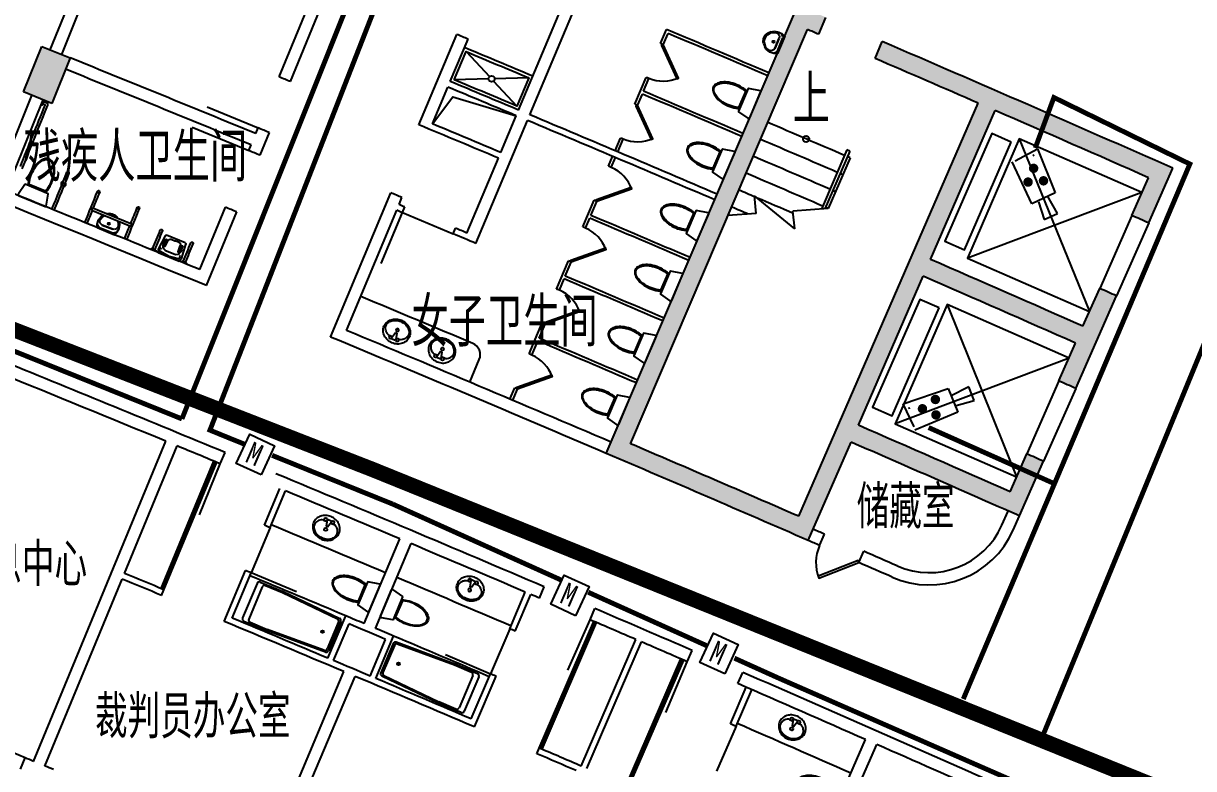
# Model space of a CAD drawing. Extents: x 23317406 to 24383751, y 42324270 to 43451021.
# Drawn here: x 24053771 to 24072866, y 43350191 to 43362349 of the extents above; entities that cross this region are included whole.
import ezdxf

# ---------------------------------------------------------------- set-up
doc = ezdxf.new("R2010")
doc.units = 0
doc.header["$MEASUREMENT"] = 0
doc.linetypes.add('CENTER2', pattern=[1.125, 0.75, -0.125, 0.125, -0.125])
doc.layers.get('0').update_dxf_attribs({"linetype": 'CONTINUOUS'})
doc.layers.get('DEFPOINTS').update_dxf_attribs({"linetype": 'CONTINUOUS'})
for name, color, linetype in [('墙', 7, 'CONTINUOUS'), ('散水', 9, 'CONTINUOUS'), ('柱填充', 8, 'CONTINUOUS'), ('柱形', 7, 'CONTINUOUS'), ('标注', 7, 'CONTINUOUS'), ('栏杆', 146, 'CONTINUOUS'), ('楼梯', 5, 'CONTINUOUS'), ('汉字', 7, 'CONTINUOUS'), ('监控管线', 11, 'CONTINUOUS'), ('监控设备', 1, 'CONTINUOUS'), ('紧急按钮管线', 4, 'CONTINUOUS'), ('轴线', 1, 'CENTER2'), ('辅助件', 9, 'CONTINUOUS'), ('门禁管线', 6, 'CONTINUOUS'), ('门禁设备', 6, 'CONTINUOUS'), ('门窗', 7, 'CONTINUOUS')]:
    doc.layers.add(name, color=color, linetype=linetype)
doc.layers.get('轴线').off()
doc.styles.add('ATT', font='txt')
doc.styles.add('KSHZ', font='ROMANS.shx', dxfattribs={"height": 800, "bigfont": 'dfhz.shx'})
doc.styles.add('Q1', font='SimSun.ttf', dxfattribs={"width": 0.8, "height": 450})
doc.styles.add('Q200', font='SimSun.ttf', dxfattribs={"width": 0.8, "height": 450})
doc.dimstyles.new('Q2', dxfattribs={"dimscale": 150, "dimtxt": 2.5, "dimasz": 2.5, "dimexe": 0, "dimexo": 0, "dimgap": 0.5, "dimtad": 1, "dimdec": 4, "dimdsep": 46, "dimtxsty": 'Q200', "dimblk1": 'DOTSMALL', "dimblk2": 'DOTSMALL', "dimsah": 1, "dimcen": 2.5, "dimadec": 0, "dimazin": 0, "dimtfac": 1, "dimtdec": 3, "dimtmove": 2, "dimatfit": 3, "dimldrblk": 'DOTSMALL', "dimfxl": 1, "dimtolj": 1, "dimtzin": 10, "dimarcsym": 0})

# ---------------------------------------------------------------- blocks, each defined once
blk = doc.blocks.new('_DOTSMALL')
at = {"color": 0, "linetype": 'ByBlock', "const_width": 0.5}
blk.add_lwpolyline([(-0.0625, 0, 1), (0.0625, 0, 1)], format="xyb", close=True, dxfattribs=at)
blk = doc.blocks.new('*D57')
at = {"color": 0, "linetype": 'ByBlock'}
for p, q in [((24067622, 43415786), (24068480, 43416273)), ((24093003, 43322213), (24094989, 43322279))]:
    blk.add_line(p, q, dxfattribs=at)
blk.add_arc((23891114, 43315516), 203987, 1.9, 29.6, dxfattribs=at)
at = {"layer": 'DEFPOINTS', "color": 0, "linetype": 'ByBlock'}
for p in [(24067622, 43415786), (24065013, 43414304), (24091262, 43354904), (24091005, 43322147), (24093003, 43322213)]:
    blk.add_point(p, dxfattribs=at)
at = {"color": 0, "linetype": 'ByBlock', "xscale": 375, "yscale": 375, "zscale": 375}
for p, rotation in [((24068480, 43416273), 119.5999999999897), ((24094989, 43322279), 271.8999999989299)]:
    blk.add_blockref('_DOTSMALL', p, dxfattribs=dict(at, rotation=rotation))
at = {"color": 0, "linetype": 'ByBlock', "insert": (24087731, 43370967), "char_height": 450, "attachment_point": 5, "rotation": 285.75, "style": 'Q200'}
blk.add_mtext('\\A1;27.7°', dxfattribs=at)
blk = doc.blocks.new('M100')
at = {"layer": '门窗'}
blk.add_line((0, 1000), (0, 0), dxfattribs=at)
blk = doc.blocks.new('A$C3B131FE0')
at = {"layer": '门窗', "xscale": 0.8999999999999999, "yscale": 0.8999999999999999, "zscale": 0.8999999999999999, "rotation": 154.1173299468511}
blk.add_blockref('M100', (898, 810), dxfattribs=at)
blk = doc.blocks.new('WC-3')
for points in [[(382, 218, 0.033558), (397, 269, 0.056391), (412, 405, 0.056391), (397, 541, 0.070142), (358, 644, 0.106098), (290, 721, 0.162033), (225, 743, 0.162033), (161, 721, 0.106098), (93, 644, 0.070142), (54, 541, 0.056391), (38, 405, 0.056391), (54, 269, 0.033558), (69, 218)], [(55, 405, -0.056391), (70, 537, -0.070142), (108, 636, -0.106098), (170, 708, -0.162033), (225, 726, -0.162033), (280, 708, -0.106098), (343, 636, -0.070142), (381, 537, -0.056391), (396, 405, -0.056391), (381, 273, -0.027675), (369, 232), (81, 232, -0.027675), (70, 273, -0.056391)], [(-20, 24, 0.477064), (0, 0), (463, 0, 0.477064), (473, 12), (431, 207, 0.354037), (426, 211), (24, 211, 0.354037), (19, 207)]]:
    blk.add_lwpolyline(points, format="xyb", close=True)
blk = doc.blocks.new('15PLAV04')
at = {"color": 0, "linetype": 'ByBlock'}
for p, q in [((2.5, -1.5), (2.5, 1.5)), ((7, 0.5), (3, 1.5)), ((4, 1.25), (4, 3.635323)), ((7, -0.5), (7, 0.5)), ((3, -1.5), (7, -0.5)), ((4, -3.628449), (4, -1.25))]:
    blk.add_line(p, q, dxfattribs=at)
blk.add_lwpolyline([(8, 9, 0.109452), (4.986152, 8.332258, 0.102376), (2.343146, 6.363961, 0.093737), (0.622313, 3.491319, 0.088426), (0, 0, 0.088426), (0.622313, -3.491319, 0.093737), (2.343146, -6.363961, 0.102376), (4.986152, -8.332258, 0.109452), (8, -9, 0.109452), (11.013848, -8.332258, 0.102376), (13.656854, -6.363961, 0.093737), (15.377687, -3.491319, 0.088426), (16, 0, 0.088426), (15.377687, 3.491319, 0.093737), (13.656854, 6.363961, 0.102376), (11.013848, 8.332258, 0.109452)], format="xyb", close=True, dxfattribs=at)
for centre in [(3, 2.5), (9, 0), (3, -2.5)]:
    blk.add_circle(centre, 1, dxfattribs=at)
for centre, radius, start, end in [((9, 3.446272), 4.553728, 90, 118.911201), ((9, 3.446272), 4.553728, 61.088799, 90), ((7, 3.635323), 3, 146.09549, 180), ((11.358035, 0.706347), 8.250845, 143.130102, 146.09549), ((9.915843, 1.787992), 6.448105, 118.911201, 143.130102), ((8.084157, 1.787992), 6.448105, 36.869898, 61.088799), ((6.641965, 0.706347), 8.250845, 17.257939, 36.869898), ((4.368267, 0), 10.631733, 0, 17.257939), ((4.368267, 0), 10.631733, 342.742061, 0), ((7, -3.628449), 3, 180, 212.259808), ((9.915843, -1.787992), 6.448105, 212.259808, 241.088799), ((9, -3.446272), 4.553728, 241.088799, 270), ((9, -3.446272), 4.553728, 270, 298.911201), ((8.084157, -1.787992), 6.448105, 298.911201, 323.130102), ((6.641965, -0.706347), 8.250845, 323.130102, 342.742061)]:
    blk.add_arc(centre, radius, start, end, dxfattribs=at)
at = {"color": 0, "linetype": 'ByBlock', "style": 'ATT'}
for tag, p, flags in [('ITEM', (0, -17.5), 3), ('ROOM_NUMBER', (0, -26.5), 1)]:
    blk.add_attdef(tag, p, '', height=6, dxfattribs=dict(at, flags=flags))
blk = doc.blocks.new('A$C7FE16A13')
at = {"layer": '门窗'}
blk.add_lwpolyline([(517, 587), (532, 561), (15, 257), (0, 283)], close=True, dxfattribs=at)
blk.add_arc((517, 587), 600, 210.4472, 257.9761, dxfattribs=at)
blk = doc.blocks.new('A$C796C74AC')
at = {"layer": '辅助件'}
for p, q in [((92, 255), (219, 560)), ((159, 333), (184, 394)), ((186, 400), (184, 394)), ((212, 461), (186, 400)), ((241, 568), (476, 495)), ((364, 448), (270, 480)), ((276, 494), (367, 463)), ((334, 505), (287, 520)), ((516, 461), (373, 115)), ((439, 497), (431, 478)), ((484, 486), (431, 292)), ((431, 478), (457, 467)), ((457, 467), (465, 486)), ((476, 495), (516, 461)), ((518, 517), (541, 573)), ((320, 119), (103, 233)), ((214, 216), (170, 238)), ((181, 264), (267, 222)), ((276, 234), (186, 279)), ((431, 292), (331, 117)), ((298, 157), (306, 176)), ((324, 146), (298, 157)), ((312, 18), (334, 74)), ((373, 115), (320, 119)), ((332, 165), (324, 146))]:
    blk.add_line(p, q, dxfattribs=at)
for points in [[(270, 480), (253, 483), (236, 481), (223, 475), (213, 464), (212, 461)], [(241, 568), (234, 569), (228, 568), (222, 565), (219, 561), (219, 560)], [(287, 520), (281, 522), (275, 521), (270, 519), (267, 516), (265, 511), (265, 506), (268, 501), (272, 497), (276, 494)], [(410, 405), (408, 434), (394, 462), (371, 486), (340, 503), (334, 505)], [(344, 230), (405, 376), (410, 405)], [(364, 448), (368, 448), (371, 449), (373, 451), (374, 453), (374, 456), (373, 459), (371, 461), (368, 463), (367, 463)], [(92, 255), (91, 249), (93, 244), (96, 238), (102, 234), (103, 233)], [(159, 333), (157, 319), (160, 305), (169, 292), (182, 281), (186, 279)], [(181, 264), (175, 266), (169, 265), (164, 263), (161, 260), (159, 255), (159, 250), (162, 245), (166, 241), (170, 238)], [(214, 216), (248, 204), (282, 203), (312, 211), (344, 230), (344, 230)], [(267, 222), (270, 221), (273, 221), (276, 222), (278, 223), (280, 225), (280, 228), (279, 231), (277, 233), (276, 234)]]:
    blk.add_lwpolyline(points, dxfattribs=at)
for centre, radius, start, end in [((225, 671), 20, 67.5537, 247.5537), ((-206889, -500675), 542423, 67.51887, 67.55372), ((-206889, -500675), 542463, 67.51887, 67.55372), ((550, 569), 10, 67.5178, 157.5062), ((-206889, -500675), 542483, 67.51677, 67.51781), ((527, 513), 10, 157.5062, 247.5178), ((-206889, -500675), 542403, 67.51677, 67.51781), ((18, 172), 20, 67.5537, 247.5537), ((-206889, -500675), 541883, 67.51888, 67.55377), ((-206889, -500675), 541923, 67.51888, 67.55377), ((321, 14), 10, 157.5062, 247.5178), ((-206889, -500675), 541863, 67.51677, 67.51782), ((344, 70), 10, 67.5178, 157.5062), ((-206889, -500675), 541943, 67.51677, 67.51782)]:
    blk.add_arc(centre, radius, start, end, dxfattribs=at)
blk = doc.blocks.new('A$C43A36D09')
at = {"layer": '辅助件'}
for p, q in [((2, 174), (25, 242)), ((25, 242), (69, 298)), ((47, 211), (48, 235)), ((54, 189), (47, 211)), ((48, 235), (57, 256)), ((57, 257), (95, 299)), ((57, 256), (57, 257)), ((69, 298), (107, 323)), ((95, 299), (126, 315)), ((161, 344), (107, 323)), ((191, 332), (126, 315)), ((161, 344), (191, 352)), ((191, 352), (247, 344)), ((191, 332), (199, 333)), ((199, 333), (253, 321)), ((247, 344), (297, 318)), ((253, 321), (299, 291)), ((297, 318), (319, 297)), ((299, 291), (302, 287)), ((337, 230), (302, 287)), ((319, 297), (331, 275)), ((356, 222), (331, 275)), ((337, 230), (347, 193)), ((347, 193), (345, 140)), ((356, 222), (366, 166)), ((0, 117), (2, 174)), ((2, 117), (288, 1)), ((288, 1), (2, 117)), ((26, 134), (4, 182)), ((26, 132), (26, 134)), ((33, 123), (26, 132)), ((43, 117), (33, 123)), ((43, 117), (259, 29)), ((67, 171), (54, 189)), ((86, 159), (67, 171)), ((86, 159), (256, 90)), ((256, 90), (86, 159)), ((278, 86), (256, 90)), ((256, 90), (256, 90)), ((262, 28), (259, 29)), ((273, 27), (262, 28)), ((284, 30), (273, 27)), ((301, 89), (278, 86)), ((284, 30), (333, 52)), ((288, 0), (326, 42)), ((321, 101), (301, 89)), ((336, 118), (321, 101)), ((354, 96), (326, 42)), ((345, 140), (336, 118)), ((366, 166), (354, 96))]:
    blk.add_line(p, q, dxfattribs=at)
blk.add_circle((195, 181), 16.2, dxfattribs=at)
blk.add_point((195, 181), dxfattribs=at)
blk = doc.blocks.new('A$C598A25E8')
at = {"layer": '监控设备', "color": 6}
blk.add_lwpolyline([(525, 73), (86, 0), (0, 518), (439, 591)], close=True, dxfattribs=at)
at = {"layer": '门禁设备', "style": 'Q1', "width": 0.9}
blk.add_text('M', height=360, rotation=10.6583, dxfattribs=at).set_placement((170, 101, -121))
blk = doc.blocks.new('A$C6DF116C8')
at = {"layer": '监控设备', "color": 1}
for p, q in [((46, 352), (0, 12)), ((673, 348), (42, 398)), ((681, 255), (933, 267)), ((0, 12), (647, 0)), ((921, 70), (646, 112))]:
    blk.add_line(p, q, dxfattribs=at)
at = {"layer": '监控设备'}
for p, q in [((647, 0), (673, 348)), ((933, 267), (921, 70)), ((62, 104), (62, 83))]:
    blk.add_line(p, q, dxfattribs=at)
at = {"layer": '监控设备', "color": 2, "const_width": 63.8}
for points in [[(350, 308, -1), (406, 276, -1)], [(202, 171, -1), (257, 139, -1)], [(408, 106, -1), (464, 74, -1)]]:
    blk.add_lwpolyline(points, format="xyb", close=True, dxfattribs=at)
blk = doc.blocks.new('A$C4EA05F43')
at = {"layer": '监控设备', "xscale": -1}
blk.add_blockref('A$C6DF116C8', (933, 0), dxfattribs=at)

msp = doc.modelspace()

# ---------------------------------------------------------------- hatches: boundary and pattern name
at = {"layer": '柱填充'}
for points in [[(24069628.9556, 43360928.16437, -0.0012438156), (24072131.20568, 43359832.10494), (24071858.67225, 43359214.56907, -0.0001367621), (24072133.13263, 43359093.4431), (24072526.79204, 43359985.43937, 0.0023533792), (24067786.34127, 43362052.45184), (24067667.72902, 43361776.89579, -0.0008361643), (24069353.33672, 43361047.98757), (24066422.93108, 43354307.4218, 0.0013802046), (24063676.55681, 43355491.4804), (24066565.33867, 43362249.9896, -0.0000910129), (24066749.10027, 43362171.32583), (24066867.2106, 43362447.09739, 0.000227582), (24066407.40136, 43362643.78168), (24063282.80073, 43355333.55781, -0.0016570871), (24066578.29589, 43353912.75438), (24067276.15922, 43355517.58673, -0.001380657), (24070023.52194, 43354313.25797), (24070417.18135, 43355205.25424, 0.0001378302), (24070142.72097, 43355326.38021), (24069870.18753, 43354708.84433, 0.0012426427), (24067395.79294, 43355792.70084), (24068452.55741, 43358222.87555, -0.0012432007), (24070940.13362, 43357133.24444), (24070667.60019, 43356515.70857, -0.0001375017), (24070942.06057, 43356394.5826), (24071608.25341, 43357904.11474, 0.000137087), (24071333.79303, 43358025.24071), (24071061.2596, 43357407.70483, 0.0012432635), (24068572.19112, 43358497.98966)], [(24054070.85066, 43361973.66167), (24054534.57076, 43361786.41179), (24054235.0302, 43361044.60625), (24053771.40174, 43361231.8191)]]:
    msp.add_hatch(color=256, dxfattribs=at).paths.add_polyline_path(points)

# ---------------------------------------------------------------- linework, layer by layer
at = {"layer": '墙'}
for p, q in [((24054210.07741, 43361917.44199), (24056569.28401, 43367759.02567)), ((24054395.52879, 43361842.55684), (24056754.73122, 43367684.13018)), ((24057943.2728, 43361475.91095), (24059580.02276, 43365452.22208)), ((24058128.21751, 43361399.78305), (24059764.96746, 43365376.09418)), ((24061851.1307, 43360935.05185), (24062654.36086, 43362848.28117)), ((24062035.53835, 43360857.63207), (24062877.47839, 43362863.06522)), ((24060225.81019, 43360693.29556), (24060841.36427, 43362170.14805)), ((24060737.42985, 43361400.92919), (24061025.97083, 43362093.20379)), ((24060448.88888, 43360708.65458), (24060698.95772, 43361308.62591)), ((24053311.33017, 43359692.07214), (24053910.49545, 43361175.65316)), ((24053496.77737, 43359617.17665), (24054095.94683, 43361100.76802)), ((24061560.80655, 43360243.52318), (24061812.42082, 43360842.84802)), ((24057562.63328, 43360551.18743), (24057600.69723, 43360643.65978)), ((24061154.88841, 43358759.9951), (24061996.82846, 43360765.42825)), ((24057633.38612, 43360197.64247), (24057785.64193, 43360567.53188)), ((24057448.44142, 43360273.77038), (24057486.50538, 43360366.24273)), ((24061009.19066, 43358929.6187), (24061522.09666, 43360151.31935)), ((24058783.10532, 43357231.92255), (24059764.14463, 43359585.6562)), ((24059900.66102, 43359393.33284), (24059948.75119, 43359508.71194)), ((24056649.09842, 43358331.85099), (24057067.8019, 43359349.04686)), ((24059044.65613, 43357339.58485), (24059862.18889, 43359301.02956)), ((24059954.48156, 43359262.53197), (24059992.95369, 43359354.83525)), ((24056757.91522, 43358070.77838), (24057252.7466, 43359272.91895)), ((24060784.70329, 43358915.32909), (24060823.36205, 43359007.55436)), ((24053937.90334, 43350309.78857), (24056093.86991, 43355532.26971)), ((24055420.16574, 43353376.20319), (24056278.73649, 43355455.95231)), ((24056984.17384, 43355163.99225), (24057060.78739, 43355348.7363)), ((24057703.28054, 43354160.99605), (24057953.49958, 43354760.90473)), ((24057795.57418, 43354122.50081), (24058045.79322, 43354722.4095)), ((24066761.67583, 43353832.93082), (24066841.53325, 43354016.29601)), ((24067403.27317, 43353553.01503), (24067483.36759, 43353736.27682)), ((24057048.8615, 43352592.00409), (24057395.31864, 43353422.64689)), ((24057179.65038, 43352645.8025), (24057487.61228, 43353384.15165)), ((24054122.76993, 43350233.47117), (24055382.00704, 43353283.76989)), ((24056025.66616, 43353017.42208), (24056063.95346, 43353109.80218)), ((24061705.83296, 43352472.99268), (24061960.88606, 43353070.86217)), ((24061797.81288, 43352433.75374), (24062052.86598, 43353031.62323)), ((24062190.78807, 43352972.74739), (24062269.33421, 43353156.67809)), ((24063018.02758, 43352618.66435), (24063096.88077, 43352802.46363)), ((24058740.30832, 43351991.7977), (24059031.33294, 43352683.03187)), ((24058832.47287, 43351952.99441), (24059084.69421, 43352552.06403)), ((24059428.35354, 43351701.62742), (24059681.40833, 43352300.34545)), ((24059520.464, 43351662.69591), (24059812.4503, 43352353.5244)), ((24062874.948, 43350231.05999), (24063765.35888, 43352297.37761)), ((24062966.78434, 43350191.48617), (24063857.19522, 43352257.80379)), ((24064603.98076, 43351935.25056), (24064683.42263, 43352118.79616)), ((24057716.81816, 43348733.58335), (24058999.44252, 43351774.12198)), ((24057901.09322, 43348655.84855), (24059183.71758, 43351696.38717)), ((24061078.00995, 43351001.31395), (24061391.92145, 43351737.15332)), ((24061130.75093, 43350870.09509), (24061483.90137, 43351697.91438)), ((24065429.48428, 43351577.13894), (24065509.23256, 43351760.55162)), ((24065307.59834, 43350921.32839), (24065567.00144, 43351517.32339)), ((24065399.28987, 43350881.42022), (24065658.69298, 43351477.41522)), ((24062149.49997, 43350434.13689), (24062188.94594, 43350526.02821)), ((24053722.91721, 43350182.1145), (24053799.23461, 43350366.98111))]:
    msp.add_line(p, q, dxfattribs=at)
at = {"layer": '墙', "ltscale": 300}
for p, q in [((24059329.81546, 43352557.29102), (24059912.82653, 43353939.35403)), ((24059514.09052, 43352479.55621), (24060097.1016, 43353861.61922)), ((24066909.31124, 43349292.83172), (24067513.47968, 43350665.77766)), ((24067092.3707, 43349212.27592), (24067696.53914, 43350585.22187))]:
    msp.add_line(p, q, dxfattribs=at)
at = {"layer": '墙', "ltscale": 5000}
for start, end in [(67.1172342395, 67.1172342395), (66.2587266313, 66.2587266313), (64.4772342395, 64.4772342395), (64.9387266313, 64.9387266313), (67.5787266313, 67.594845926), (67.5411149448, 67.5572342395)]:
    msp.add_arc((23850578.58196, 42857442.58139), 533172.67138, start, end, dxfattribs=at)
at = {"layer": '墙'}
for centre, radius, start, end in [((23850634.74669, 42857737.27781), 530172.67138, 79.4743453394, 79.4743453394), ((23850639.30178, 42857736.37231), 530172.67138, 78.1227654233, 78.1227654233), ((23850644.55659, 42857735.23786), 530172.67138, 77.5606287088, 77.5606287088), ((23850649.0789, 42857734.18074), 530172.67138, 76.2090487927, 76.2090487927), ((23850578.58196, 42857442.58139), 541422.67138, 67.616116082, 69.5496072581), ((23850578.58196, 42857442.58139), 546772.67138, 67.3630822132, 67.3840400199), ((23850578.58196, 42857442.58139), 544022.67138, 67.6372304048, 67.9816560402), ((23850578.58196, 42857442.58139), 543822.67138, 67.6372304048, 67.981645183), ((23850578.58196, 42857442.58139), 545022.67138, 67.6161685933, 67.6372284693), ((23850578.58196, 42857442.58139), 546022.67138, 67.2363910007, 67.3630678197), ((23850578.58196, 42857442.58139), 545922.67138, 67.2363929228, 67.3630658975), ((23850578.58196, 42857442.58139), 546022.67138, 66.8672319325, 67.215404407), ((23850578.58196, 42857442.58139), 544122.67138, 67.6161685933, 67.6372284693), ((23850578.58196, 42857442.58139), 545172.67138, 67.2364073612, 67.3840707739), ((23850578.58196, 42857442.58139), 545272.67138, 67.2364054338, 67.3630533866), ((23850578.58196, 42857442.58139), 545922.67138, 66.8672338547, 67.2154024848), ((23850578.58196, 42857442.58139), 543722.67138, 67.6161608468, 67.6372362158), ((23850578.58196, 42857442.58139), 541622.67138, 67.6372770729, 67.9974018938), ((23850578.58196, 42857442.58139), 543972.67138, 67.3630282749, 67.3840939581), ((23850578.58196, 42857442.58139), 542722.67138, 67.6161608468, 67.6372362158), ((23850578.58196, 42857442.58139), 543747.67138, 67.3524867161, 67.3630239165), ((23850578.58196, 42857442.58139), 543847.67138, 67.3524905911, 67.363025854), ((23850578.58196, 42857442.58139), 543747.67138, 67.2153605038, 67.2576625628), ((23850578.58196, 42857442.58139), 543847.67138, 67.2364329663, 67.2576625628), ((23850578.58196, 42857442.58139), 541422.67138, 66.867321085, 67.3841435659), ((23850578.58196, 42857442.58139), 541622.67138, 66.8673171773, 67.3629825749), ((23850578.58196, 42857442.58139), 539022.67138, 67.4761635056, 67.8910334839), ((23850578.58196, 42857442.58139), 538822.67138, 67.5786139486, 67.8910334839), ((23850578.58196, 42857442.58139), 538822.67138, 67.4761635056, 67.5573469222), ((23850578.58196, 42857442.58139), 539022.67138, 66.8754812699, 67.3804796009), ((23850578.58196, 42857442.58139), 538822.67138, 67.1386139486, 67.3538997642), ((23850578.58196, 42857442.58139), 538172.67138, 67.3538933426, 67.3645396988), ((24068549.61243, 43354688.65425), 1300, 246.329447092, 336.186978586), ((23850578.58196, 42857442.58139), 541622.67138, 66.4663801406, 66.4875508997), ((24068549.61243, 43354688.65425), 1500, 246.329447092, 336.186978586), ((23850578.58196, 42857442.58139), 538822.67138, 66.9020611067, 67.1173469222), ((23850578.58196, 42857442.58139), 541422.67138, 66.4663801406, 66.4875450392), ((23850578.58196, 42857442.58139), 541622.67138, 66.3294470924, 66.3923029906), ((23850578.58196, 42857442.58139), 536572.67138, 67.4829048276, 67.5573023329), ((23850578.58196, 42857442.58139), 537372.67138, 67.3538933426, 67.3645396988), ((23850578.58196, 42857442.58139), 541422.67138, 66.3294470924, 66.3923029906), ((23850578.58196, 42857442.58139), 536472.67138, 67.4829038324, 67.5573003425), ((23850578.58196, 42857442.58139), 538822.67138, 66.8754812699, 66.8914275935), ((23850578.58196, 42857442.58139), 539022.67138, 66.5961635056, 66.7797973652), ((23850578.58196, 42857442.58139), 536572.67138, 67.1731877625, 67.3538774695), ((23850578.58196, 42857442.58139), 537322.67138, 67.1386436333, 67.1731803102), ((23850578.58196, 42857442.58139), 538822.67138, 66.693297192, 66.7797973652), ((23850578.58196, 42857442.58139), 536472.67138, 67.1386605283, 67.3645565672), ((23850578.58196, 42857442.58139), 537222.67138, 67.0934447509, 67.16251612), ((23850578.58196, 42857442.58139), 537322.67138, 67.0827805606, 67.1173172375), ((23850578.58196, 42857442.58139), 538172.67138, 66.891421172, 66.9020675282), ((23850578.58196, 42857442.58139), 538822.67138, 66.5961635056, 66.6826636788), ((23850578.58196, 42857442.58139), 536572.67138, 67.0934512107, 67.1625096601), ((23850578.58196, 42857442.58139), 536472.67138, 66.8914043037, 67.1173003425), ((23850578.58196, 42857442.58139), 536572.67138, 66.9020834013, 67.0827731083), ((23850578.58196, 42857442.58139), 537372.67138, 66.891421172, 66.9020675282), ((23850578.58196, 42857442.58139), 539022.67138, 65.9954812699, 66.5004796009), ((23850578.58196, 42857442.58139), 538822.67138, 66.2586139486, 66.5004796009), ((23850578.58196, 42857442.58139), 538172.67138, 66.4738933427, 66.4845396989), ((23850578.58196, 42857442.58139), 536572.67138, 66.6933194866, 66.7730560433), ((23850578.58196, 42857442.58139), 538822.67138, 66.0220611067, 66.2373469222), ((23850578.58196, 42857442.58139), 536472.67138, 66.6986605283, 66.7730570385)]:
    msp.add_arc(centre, radius, start, end, dxfattribs=at)
at = {"layer": '散水', "ltscale": 5000}
msp.add_arc((23850578.58196, 42857442.58139), 532172.67138, 63.2160337812, 67.911082889, dxfattribs=at)
at = {"layer": '柱形'}
for p, q in [((24063282.80073, 43355333.55781), (24066407.40136, 43362643.78168)), ((24066749.10027, 43362171.32583), (24066867.2106, 43362447.09739)), ((24063676.55681, 43355491.4804), (24066565.33867, 43362249.9896)), ((24053771.40174, 43361231.8191), (24054070.85066, 43361973.66167)), ((24054070.85066, 43361973.66167), (24054534.57076, 43361786.41179)), ((24067667.72902, 43361776.89579), (24067786.34127, 43362052.45184)), ((24054534.57076, 43361786.41179), (24054235.0302, 43361044.60625)), ((24054235.0302, 43361044.60625), (24053771.40174, 43361231.8191)), ((24066422.93108, 43354307.4218), (24069353.33672, 43361047.98757)), ((24068572.19112, 43358497.98966), (24069628.9556, 43360928.16437)), ((24072133.13263, 43359093.4431), (24072526.79204, 43359985.43937)), ((24071858.67225, 43359214.56907), (24072131.20568, 43359832.10494)), ((24067395.79294, 43355792.70084), (24068452.55741, 43358222.87555)), ((24071061.2596, 43357407.70483), (24071333.79303, 43358025.24071)), ((24070942.06057, 43356394.5826), (24071608.25341, 43357904.11474)), ((24070667.60019, 43356515.70857), (24070940.13362, 43357133.24444)), ((24066578.29589, 43353912.75438), (24067276.15922, 43355517.58673)), ((24069870.18753, 43354708.84433), (24070142.72097, 43355326.38021)), ((24070023.52194, 43354313.25797), (24070417.18135, 43355205.25424)), ((24069738.94074, 43354163.77505), (24069840.54836, 43354394.00862)), ((24069921.91433, 43354083.02441), (24070023.52194, 43354313.25797))]:
    msp.add_line(p, q, dxfattribs=at)
for radius, start, end in [(549072.67138, 66.8150100008, 66.8358686184), (549372.67138, 66.1713346207, 66.7106884016), (549072.67138, 66.5190536934, 66.7106884016), (549072.67138, 66.2026310989, 66.4876924801), (548397.67138, 66.1713068072, 66.2026503649), (546422.67138, 66.2027070093, 66.4876418732), (546122.67138, 66.2027156493, 66.4876361131), (547097.67138, 66.1712695683, 66.2026876038), (545447.67138, 66.1712220479, 66.2027351242), (543472.67138, 66.202792384, 66.4875849567), (541722.67138, 66.519266064, 66.8355854575), (543172.67138, 66.1711560539, 66.4875791339), (541422.67138, 66.4875450392, 66.867321085), (544147.67138, 66.1711844047, 66.2027727675)]:
    msp.add_arc((23850578.58196, 42857442.58139), radius, start, end, dxfattribs=at)
at = {"layer": '栏杆'}
for p, q in [((24067208.88698, 43360286.87844), (24066792.51434, 43359321.11775)), ((24067254.80604, 43360267.09358), (24066848.66545, 43359325.06578))]:
    msp.add_line(p, q, dxfattribs=at)
at = {"layer": '栏杆', "ltscale": 10}
msp.add_arc((23850578.73447, 42857442.51614), 547522.67138, 66.6879287585, 66.6931610332, dxfattribs=at)
at = {"layer": '楼梯'}
msp.add_line((24067261.13262, 43360155.47546), (24066904.81657, 43359329.0138), dxfattribs=at)
for radius, start, end in [(547422.67138, 66.6931639006, 66.8358057135), (547122.67138, 66.6931725091, 66.8357883511), (546822.67138, 66.6931811271, 66.8357883511), (546522.67138, 66.6931897545, 66.8357883511), (547122.67138, 66.6827003091, 66.6879364091), (546222.67138, 66.8062928051, 66.8357883511), (546222.67138, 66.7344928479, 66.8014001203), (546822.67138, 66.6827031818, 66.6879421544), (545922.67138, 66.8047578472, 66.8357883511), (546522.67138, 66.6827060576, 66.687947906)]:
    msp.add_arc((23850578.73447, 42857442.51614), radius, start, end, dxfattribs=at)
at = {"layer": '楼梯', "ltscale": 10}
msp.add_arc((23850578.73447, 42857442.51614), 547422.67138, 66.6826974396, 66.6879306701, dxfattribs=at)
at = {"layer": '汉字', "color": 0}
for p, q in [((24066356.93914, 43358997.8281), (24065701.81125, 43359537.09375)), ((24065730.00883, 43359246.41228), (24065701.81125, 43359537.09375)), ((24066356.93914, 43358997.8281), (24066328.74156, 43359288.50958))]:
    msp.add_line(p, q, dxfattribs=at)
at = {"layer": '汉字'}
for p, q in [((24066904.81657, 43359329.0138), (24066328.74156, 43359288.50958)), ((24065730.00883, 43359246.41228), (24065267.81317, 43359213.91499))]:
    msp.add_line(p, q, dxfattribs=at)
msp.add_lwpolyline([(24066543.34412, 43360464.25376, 0, 0, 0), (24066347.04963, 43360007.10405, 160, 0, 0), (24066029.37519, 43359267.46093, 0, 0, 0)], format="xyseb", dxfattribs=at)
at = {"layer": '汉字', "color": 0}
msp.add_circle((24066543.31004, 43360464.26839), 50, dxfattribs=at)
at = {"layer": '监控管线', "color": 2, "const_width": 250}
msp.add_lwpolyline([(24005962.50221, 43374375.84004), (24015968.38047, 43371083.25573), (24036574.23217, 43363994.77166), (24059466.1809, 43355072.36259), (24079699.51177, 43346886.28986)], dxfattribs=at)
at = {"layer": '监控管线', "const_width": 80}
for points in [[(24070282.05349, 43360315.40583), (24070586.51169, 43361140.52966), (24072804.71629, 43360054.84016), (24069107.70969, 43351325.89888)], [(24068542.28229, 43355755.51055), (24070586.51169, 43354843.5315)]]:
    msp.add_lwpolyline(points, dxfattribs=at)
at = {"layer": '监控管线', "color": 1, "const_width": 80}
msp.add_lwpolyline([(24074408.11254, 43360449.48796), (24070387.67325, 43350685.29174)], dxfattribs=at)
at = {"layer": '辅助件'}
for p, q in [((24064165.93639, 43362021.32002), (24064263.38691, 43362251.53713)), ((24064211.98007, 43362001.82696), (24064289.94008, 43362185.99968)), ((24060995.17381, 43361889.35061), (24061375.66922, 43361481.48515)), ((24061359.80387, 43361443.27185), (24060802.81315, 43361427.8342)), ((24061443.88389, 43361408.36361), (24061824.37931, 43361000.49815)), ((24062017.93929, 43361461.51285), (24061459.76405, 43361446.04237)), ((24063746.88746, 43361031.35889), (24063932.04862, 43361468.78358)), ((24063890.3818, 43361242.08325), (24063978.0923, 43361449.29052)), ((24063792.93114, 43361011.86583), (24063870.89116, 43361196.03855)), ((24054066.09132, 43361026.60865), (24054075.249, 43361022.90924)), ((24054092.01129, 43361037.70808), (24054119.94111, 43361026.42535)), ((24054096.05472, 43361100.78542), (24054105.2056, 43361097.08877)), ((24054106.98823, 43361074.79839), (24054153.46476, 43361056.02339)), ((24063425.28907, 43360271.61489), (24063512.99969, 43360478.82245)), ((24063471.33288, 43360252.12214), (24063559.04337, 43360459.32939)), ((24063318.09052, 43360018.36903), (24063386.30778, 43360179.52549)), ((24063364.13432, 43359998.87627), (24063432.35159, 43360160.03273)), ((24054897.56735, 43359296.97914), (24055509.10939, 43359048.75275)), ((24054912.61138, 43359334.04229), (24055524.15341, 43359085.8159)), ((24062899.04159, 43359028.40792), (24063084.20275, 43359465.8326)), ((24063032.79331, 43359216.11632), (24063130.24655, 43359446.33983)), ((24054974.02657, 43359074.70256), (24054996.64783, 43359142.57771)), ((24054996.64783, 43359142.57771), (24055040.38293, 43359198.98111)), ((24055018.91208, 43359111.99953), (24055020.02473, 43359135.17987)), ((24055025.59687, 43359090.01551), (24055018.91208, 43359111.99953)), ((24055020.02473, 43359135.17987), (24055028.80061, 43359156.76064)), ((24055028.80061, 43359156.76064), (24055029.14853, 43359157.31586)), ((24055029.14853, 43359157.31586), (24055066.97451, 43359199.243)), ((24055040.38293, 43359198.98111), (24055078.65421, 43359223.47555)), ((24055066.97451, 43359199.243), (24055097.67624, 43359215.75446)), ((24055132.44631, 43359244.81076), (24055163.13722, 43359252.08554)), ((24055162.97027, 43359232.42102), (24055170.91747, 43359233.55954)), ((24055163.13722, 43359252.08554), (24055219.1104, 43359244.75063)), ((24055170.91747, 43359233.55954), (24055224.49739, 43359221.80985)), ((24055219.1104, 43359244.75063), (24055268.80406, 43359218.17649)), ((24055224.49739, 43359221.80985), (24055270.48758, 43359191.89028)), ((24055268.80406, 43359218.17649), (24055290.59768, 43359197.18308)), ((24055270.48758, 43359191.89028), (24055273.76898, 43359187.44755)), ((24055290.59768, 43359197.18308), (24055303.00086, 43359175.58226)), ((24055308.38374, 43359130.22778), (24055319.09489, 43359093.73274)), ((24055319.09489, 43359093.73274), (24055316.53725, 43359040.44835)), ((24055327.95108, 43359122.28534), (24055337.68446, 43359066.64736)), ((24062945.0854, 43359008.91515), (24063013.30267, 43359170.07161)), ((24054971.82903, 43359017.6641), (24054974.02657, 43359074.70256)), ((24054973.60271, 43359018.00137), (24055259.96368, 43358901.5518)), ((24055259.96368, 43358901.5518), (24054973.60271, 43359018.00137)), ((24054997.33641, 43359034.4738), (24054976.23757, 43359082.50299)), ((24054998.11759, 43359032.82194), (24054997.33641, 43359034.4738)), ((24055004.95556, 43359023.75389), (24054998.11759, 43359032.82194)), ((24055014.46435, 43359017.70353), (24055004.95556, 43359023.75389)), ((24055014.46435, 43359017.70353), (24055230.65762, 43358929.78787)), ((24055039.27281, 43359071.87939), (24055025.59687, 43359090.01551)), ((24055058.29038, 43359059.77867), (24055039.27281, 43359071.87939)), ((24055058.29038, 43359059.77867), (24055227.59499, 43358990.93043)), ((24055227.59499, 43358990.93043), (24055058.29038, 43359059.77867)), ((24055228.18345, 43358990.6946), (24055227.595, 43358990.93043)), ((24055250.29689, 43358986.31123), (24055228.18345, 43358990.6946)), ((24055233.56104, 43358928.77022), (24055230.65762, 43358929.78787)), ((24055244.78202, 43358927.55479), (24055233.56104, 43358928.77022)), ((24055255.8233, 43358930.35616), (24055244.78202, 43358927.55479)), ((24055272.71998, 43358989.97992), (24055250.29689, 43358986.31123)), ((24055255.8233, 43358930.35616), (24055304.553, 43358952.34293)), ((24055259.89903, 43358900.51956), (24055298.13214, 43358942.90403)), ((24055292.74816, 43359001.25818), (24055272.71998, 43358989.97992)), ((24055307.96574, 43359018.78568), (24055292.74816, 43359001.25818)), ((24055325.75571, 43358996.21249), (24055298.13215, 43358942.90405)), ((24055316.53725, 43359040.44835), (24055307.96574, 43359018.78568)), ((24055337.68446, 43359066.64736), (24055325.75571, 43358996.21249)), ((24062470.24735, 43358015.42445), (24062665.15383, 43358475.87148)), ((24062613.74439, 43358226.1552), (24062711.19763, 43358456.37872)), ((24062516.29116, 43357995.93168), (24062594.25375, 43358180.1105)), ((24062021.96246, 43356956.39628), (24062236.35958, 43357462.88801)), ((24062184.95015, 43357213.17173), (24062282.40339, 43357443.39525)), ((24062068.00626, 43356936.90351), (24062165.4595, 43357167.12703)), ((24061054.70756, 43356496.60522), (24061210.13437, 43356865.13336)), ((24061710.1121, 43356219.68104), (24061788.07469, 43356403.85985)), ((24061756.1568, 43356200.19039), (24061834.11849, 43356384.36708)), ((24057583.96245, 43353213.91218), (24057348.11836, 43352651.34879)), ((24057636.31704, 43353235.3364), (24058003.21209, 43353081.52257)), ((24057720.80795, 43353178.22873), (24057997.47847, 43353062.23984)), ((24057668.45336, 43353156.80451), (24057448.07446, 43352631.13053)), ((24057997.47847, 43353062.23984), (24058897.01104, 43352635.37252)), ((24058007.10777, 43353079.63541), (24058932.04494, 43352642.11582)), ((24057369.54258, 43352598.9942), (24057736.43764, 43352445.18037)), ((24057469.49868, 43352578.77594), (24057746.1692, 43352462.78704)), ((24058700.93474, 43352090.84427), (24057740.51443, 43352443.72522)), ((24058681.18358, 43352120.55518), (24057746.1692, 43352462.78704)), ((24058672.0284, 43352124.30111), (24057746.1692, 43352462.78704)), ((24058914.278, 43352585.05106), (24058729.17391, 43352143.51875)), ((24058949.57347, 43352591.64839), (24058749.21254, 43352113.72363)), ((24059804.05585, 43352231.19255), (24059601.57699, 43351754.16122)), ((24060811.28027, 43351896.72001), (24059852.43465, 43352253.85755)), ((24060805.54101, 43351877.68346), (24059872.05383, 43352224.05933)), ((24059823.96212, 43352201.30885), (24059636.90138, 43351760.60193)), ((24061081.69432, 43351760.4685), (24060805.54101, 43351877.68346)), ((24061181.55976, 43351739.80707), (24060815.35057, 43351895.24679)), ((24059618.8815, 43351703.61654), (24060541.8689, 43351261.99859)), ((24059653.94497, 43351710.20438), (24060551.57526, 43351279.35127)), ((24059663.017, 43351706.26132), (24060551.57526, 43351279.35127)), ((24061102.8861, 43351708.0194), (24060880.17768, 43351183.3281)), ((24061202.75154, 43351687.35797), (24060964.41446, 43351125.84622)), ((24060827.72858, 43351162.13632), (24060551.57526, 43351279.35127)), ((24060911.96535, 43351104.65444), (24060545.75617, 43351260.09416))]:
    msp.add_line(p, q, dxfattribs=at)
msp.add_lwpolyline([(24060802.81315, 43361427.8342), (24060995.17381, 43361889.35061, -0.0012345073), (24062017.93929, 43361461.51285), (24061824.37931, 43361000.49815, 0.0005069589)], format="xyb", close=True, dxfattribs=at)
msp.add_lwpolyline([(24060448.88888, 43360708.65458), (24060779.45016, 43361153.17357), (24061812.42082, 43360842.84802)], dxfattribs=at)
for centre, radius in [((24061409.77656, 43361444.92438), 50), ((24054425.14586, 43359726.72726), 20.02529), ((24054999.2389, 43359600.85827), 20), ((24055647.98938, 43359337.94609), 20), ((24055166.42655, 43359081.85448), 16.17404), ((24058651.649, 43352424.15892), 20), ((24058651.649, 43352424.15892), 16), ((24059892.00603, 43351900.92526), 20), ((24059892.00603, 43351900.92526), 16)]:
    msp.add_circle(centre, radius, dxfattribs=at)
for centre, radius, start, end in [((23850578.65114, 42857442.55212), 548172.67138, 66.8671986278, 67.0571468795), ((23850578.65114, 42857442.55212), 548122.67138, 66.8671995819, 67.051920333), ((23850146.31656, 42856431.07484), 549022.67138, 67.0515273746, 67.0567453539), ((23850578.58196, 42857442.58139), 546622.67138, 67.2363766072, 67.3630822132), ((23850146.31656, 42856431.07484), 548422.67138, 67.0515212352, 67.0567449232), ((23850578.58196, 42857442.58139), 547047.67138, 66.8672290507, 67.0519022104), ((23850578.58196, 42857442.58139), 547097.67138, 66.8672290507, 67.051902689), ((22140323.47394, 44133928.20538), 2063985.30885, 337.97805618597, 338.00801486516), ((22260466.74055, 44085394.87291), 1934449.50476, 337.97578116491, 338.00893252552), ((24054078.9946, 43361032.18127), 10, 248.002900792, 338.008147045), ((23551857.08087, 43563859.94091), 541642.67138, 338.0081470456, 338.0144940527), ((24054101.46, 43361087.81674), 10, 338.014494053, 68.002900792), ((24054116.19551, 43361017.15332), 10, 337.99287721, 68.002900792), ((24054142.22797, 43361028.20731), 30, 337.995429753, 68.002900792), ((23849727.26763, 42855441.11371), 549022.67138, 67.0515273746, 67.0567453539), ((23849727.26763, 42855441.11371), 548422.67138, 67.0515212351, 67.0567449232), ((23551677.73984, 43563415.4542), 542422.67138, 337.897077877, 337.96573446), ((23551677.73984, 43563415.4542), 542462.67138, 337.897077877, 337.96573446), ((24054500.21224, 43359912.10535), 20, 337.965734459, 157.965734459), ((23851426.42512, 42859445.52597), 543572.67138, 67.051868732, 67.0571390282), ((24054425.14586, 43359726.72726), 40.02529, 97.925537076, 217.963681642), ((24054425.14586, 43359726.72726), 40.02529, 277.921875016, 37.967343701), ((23551872.22923, 43563497.76719), 542852.67138, 337.8812863311, 337.9392894944), ((23551872.22923, 43563497.76719), 542892.67138, 337.9097581019, 337.9392894944), ((23551872.22923, 43563497.76719), 542892.67138, 337.8812855532, 337.9055365845), ((24054905.08971, 43359315.51058), 20, 67.907647343, 247.907647343), ((23551872.22923, 43563497.76719), 543592.67138, 337.8812719623, 337.9392894944), ((23551872.22923, 43563497.76719), 543552.67138, 337.9097555395, 337.9392894944), ((23851426.42512, 42859445.52597), 542972.67138, 67.0518629082, 67.0571390282), ((23850578.58196, 42857442.58139), 544847.67138, 66.8672328935, 67.051881065), ((23850578.58196, 42857442.58139), 544897.67138, 66.8672328935, 67.0518815475), ((23551872.22923, 43563497.76719), 543552.67138, 337.8812727386, 337.9055391466), ((24055516.63174, 43359067.28419), 20, 247.906593245, 67.908701441), ((23851007.3762, 42858455.56486), 543572.67138, 67.051868732, 67.0571390282), ((23851007.3762, 42858455.56486), 542972.67138, 67.0518629082, 67.0571390282), ((23850578.58196, 42857442.58139), 543772.67138, 66.8672753513, 67.0518706704), ((23850578.58196, 42857442.58139), 543822.67138, 66.8672743825, 67.0518711548), ((23850578.58196, 42857442.58139), 543572.67138, 67.051868732, 67.0571390282), ((23850578.58196, 42857442.58139), 542222.67138, 67.1535475608, 67.3629942806), ((23850578.58196, 42857442.58139), 542972.67138, 67.0518629082, 67.0571390282), ((23850578.58196, 42857442.58139), 542722.67138, 66.8672328935, 67.0518604778), ((24061025.8533, 43356942.85394), 200, 337.132406091, 67.153547561), ((23850578.58196, 42857442.58139), 542672.67138, 66.8672328935, 67.0518599914), ((23850578.58196, 42857442.58139), 542422.67138, 67.0518575583, 67.0571390282), ((23850578.58196, 42857442.58139), 541822.67138, 67.0518517098, 67.0571390282), ((23850578.58196, 42857442.58139), 538222.67138, 67.1386258026, 67.3538997642), ((23850578.58196, 42857442.58139), 537322.67138, 67.1731877625, 67.3538774695), ((24057620.85185, 43353198.44699), 40, 67.255051984, 157.255051984), ((24057705.34276, 43353141.33933), 40, 67.255051984, 157.255051984), ((23850578.58196, 42857442.58139), 538222.67138, 66.9020611067, 67.1173350682), ((24057987.74691, 43353044.63317), 40, 61.051604082, 67.255051984), ((24057385.00777, 43352635.8836), 40, 157.255051984, 247.255051984), ((24057484.96387, 43352615.66534), 40, 157.255051984, 247.255051984), ((24058877.38859, 43352600.51625), 40, 337.255051984, 60.622537369), ((24058912.68407, 43352607.11358), 40, 337.255051984, 61.051604082), ((24057751.90282, 43352482.06978), 40, 247.255051984, 253.458499886), ((24059840.87629, 43352215.56389), 40, 73.204356788, 157.000908887), ((23850578.58196, 42857442.58139), 537322.67138, 66.9020834013, 67.0827805606), ((24059860.78256, 43352185.68019), 40, 73.633423502, 157.000908887), ((24058692.28451, 43352158.98393), 40, 253.887566599, 337.255051984), ((24058712.32313, 43352129.18882), 40, 253.458499886, 337.255051984), ((24060799.72191, 43351858.42635), 40, 67.000908887, 73.204356788), ((24059638.39743, 43351738.53256), 40, 157.000908887, 240.797460985), ((24059673.72183, 43351744.97327), 40, 157.000908887, 240.368394272), ((24061066.06566, 43351723.64806), 40, 337.000908887, 67.000908887), ((24061165.9311, 43351702.98663), 40, 337.000908887, 67.000908887), ((24060561.38483, 43351296.91461), 40, 240.797460985, 247.000908887), ((24060843.35724, 43351198.95676), 40, 247.000908887, 337.000908887), ((24060927.59402, 43351141.47489), 40, 247.000908887, 337.000908887), ((23850578.58196, 42857442.58139), 538222.67138, 66.2586258027, 66.4738997642)]:
    msp.add_arc(centre, radius, start, end, dxfattribs=at)
msp.add_point((24055166.42655, 43359081.85448), dxfattribs=at)
at = {"layer": '门禁管线', "const_width": 80}
for points in [[(24054088.73894, 43369104.55865), (24053866.20026, 43369196.05195), (24054025.60485, 43369633.74586), (24061119.14418, 43366729.05535), (24056814.62956, 43355713.17023), (24057126.27153, 43355585.95859)], [(24056358.14776, 43355896.24837), (24060120.86504, 43365309.00438), (24060124.72924, 43365318.66879)], [(24059801.18081, 43354505.40744), (24062557.39922, 43353262.46248)], [(24062987.00351, 43353068.72802), (24064923.98466, 43352195.22651)], [(24065372.94342, 43351992.76395), (24066109.85976, 43351660.44397), (24070125.70633, 43349901.96475)]]:
    msp.add_lwpolyline(points, dxfattribs=at)
at = {"layer": '门禁管线', "color": 6, "const_width": 80}
for points in [[(24053334.99293, 43357117.47611), (24056358.14776, 43355896.24837)], [(24057126.27153, 43355585.95859), (24057372.87943, 43355486.33934)], [(24057828.17897, 43355302.41742), (24059801.18081, 43354505.40744)]]:
    msp.add_lwpolyline(points, dxfattribs=at)
at = {"layer": '门窗'}
for p, q in [((24070022.1065, 43360465.82248), (24071167.9497, 43357649.45486)), ((24072023.90657, 43359588.97495), (24069176.69492, 43358521.68272)), ((24059954.48156, 43359262.53197), (24060784.70329, 43358915.32909)), ((24071858.67225, 43359214.56907), (24071333.46776, 43358025.38437)), ((24072133.13263, 43359093.4431), (24071607.92814, 43357904.2584)), ((24068842.77687, 43357761.82689), (24069976.88097, 43354950.60192)), ((24070832.83785, 43356890.12201), (24067997.3653, 43355817.68713)), ((24070667.60019, 43356515.70857), (24070142.72097, 43355326.38021)), ((24070942.06057, 43356394.5826), (24070417.18135, 43355205.25424)), ((24056017.76341, 43353128.94583), (24056879.22764, 43355207.49808)), ((24056040.85844, 43353119.37401), (24056902.32267, 43355197.92625)), ((24056063.95346, 43353109.80218), (24056925.41769, 43355188.35443)), ((24057795.57418, 43354122.50081), (24057487.61228, 43353384.15165)), ((24061705.83296, 43352472.99268), (24061391.92145, 43351737.15332)), ((24062188.94594, 43350526.02821), (24063076.48034, 43352593.58298)), ((24062211.91877, 43350516.16672), (24063099.45317, 43352583.72149)), ((24062234.8916, 43350506.30522), (24063122.426, 43352573.86)), ((24063606.42948, 43349915.28657), (24064499.71512, 43351980.36304)), ((24063629.37478, 43349905.36118), (24064522.66042, 43351970.43764)), ((24063652.32007, 43349895.43578), (24064545.60571, 43351960.51225)), ((24065399.28987, 43350881.42022), (24065080.02451, 43350147.88792))]:
    msp.add_line(p, q, dxfattribs=at)
for points in [[(24069890.52389, 43360413.99568), (24069573.9806, 43360551.64493), (24068804.10694, 43358794.05994), (24069124.97472, 43358653.51047)], [(24068714.1257, 43357708.70686), (24068397.58241, 43357846.35611), (24067627.70875, 43356088.77112), (24067948.57653, 43355948.22165)], [(24067403.27317, 43353553.01502), (24067390.48279, 43353585.59425), (24066738.89823, 43353329.7866), (24066751.68861, 43353297.20737)]]:
    msp.add_lwpolyline(points, close=True, dxfattribs=at)
for points in [[(24072023.90657, 43359588.97495), (24070022.1065, 43360465.82248), (24069176.69492, 43358521.68272), (24071167.9497, 43357649.45486)], [(24070832.83785, 43356890.12201), (24068842.77687, 43357761.82689), (24067997.3653, 43355817.68713), (24069976.88097, 43354950.60192)]]:
    msp.add_lwpolyline(points, dxfattribs=at)
msp.add_arc((24067403.27317, 43353553.01502), 700, 156.434632791, 201.43463279, dxfattribs=at)
at = {"layer": '门窗', "ltscale": 5000}
msp.add_arc((23850578.58196, 42857442.58139), 533172.67138, 67.594845926, 67.9811149448, dxfattribs=at)

# ---------------------------------------------------------------- block references
at = {"layer": '柱填充', "xscale": -1, "rotation": 325.0332498741019}
for p in [(24064296.14405, 43361225.92371), (24063877.09512, 43360235.96257)]:
    msp.add_blockref('A$C7FE16A13', p, dxfattribs=at)
at = {"layer": '柱填充'}
for p, rotation in [((24063749.29919, 43359924.57302), 169.0810281822371), ((24063330.25027, 43358934.61191), 169.0810281822371), ((24062901.45603, 43357921.62844), 169.0810281822371), ((24062453.17113, 43356862.60027), 169.0810281822388)]:
    msp.add_blockref('A$C7FE16A13', p, dxfattribs=dict(at, rotation=rotation))
at = {"layer": '紧急按钮管线', "xscale": 1.2, "yscale": 1.2, "zscale": 1.2}
for p, rotation in [((24070729.41811, 43359262.13375), 110.8015256383715), ((24069185.90061, 43356502.08283), 198.1345311337347)]:
    msp.add_blockref('A$C4EA05F43', p, dxfattribs=dict(at, rotation=rotation))
at = {"layer": '轴线', "ltscale": 1500, "xscale": -1, "rotation": 45.13288876080677}
msp.add_blockref('A$C796C74AC', (24056658.19852, 43358653.4802), dxfattribs=at)
at = {"layer": '辅助件'}
for name, p, rotation in [('A$C43A36D09', (24066190.81354, 43361853.92891), 89.26705463843784), ('WC-3', (24065623.70797, 43360810.27564), 66.85673863566856), ('WC-3', (24065201.05165, 43359821.84895), 66.85673863566856), ('WC-3', (24053699.67236, 43359538.35793), 337.5444609138221), ('WC-3', (24064772.27115, 43358818.79579), 66.85673863566856), ('WC-3', (24064349.76226, 43357830.3064), 66.85673863566856), ('WC-3', (24063917.42758, 43356818.82888), 66.85673863566856), ('WC-3', (24063485.27967, 43355807.27158), 66.85673863566856), ('WC-3', (24059414.80149, 43352758.44584), 67.15777596352687), ('WC-3', (24066997.37664, 43349492.65757), 66.27777596356779)]:
    msp.add_blockref(name, p, dxfattribs=dict(at, rotation=rotation))
at = {"layer": '辅助件', "yscale": 25, "zscale": 25}
for p, xscale, rotation in [((24059785.02575, 43357137.72695), -25, 247.2824918088173), ((24060522.86757, 43356828.17545), 25, 67.19786358460657), ((24058791.19607, 43354302.34428), 25, 247.2635324615322), ((24061139.83248, 43353311.59276), -25, 66.99242840930647), ((24066397.55643, 43351045.95143), 25, 246.383532461573)]:
    msp.add_blockref('15PLAV04', p, dxfattribs=dict(at, xscale=xscale, rotation=rotation))
at = {"layer": '辅助件', "xscale": -1, "rotation": 247.0981849073117}
msp.add_blockref('WC-3', (24059598.85474, 43352680.8046), dxfattribs=at)
at = {"layer": '门禁设备', "color": 6, "rotation": 325.8444749023623}
for p in [(24057174.04274, 43355216.4428), (24062306.33397, 43352920.38422), (24064740.21557, 43351972.49576)]:
    msp.add_blockref('A$C598A25E8', p, dxfattribs=at)
at = {"layer": '门窗'}
for p, xscale, yscale, zscale, rotation in [((24057600.69723, 43360643.65978), 0.9, 0.9, 0.9, 67.62669853118182), ((24059954.48156, 43359262.53197), -0.9, 0.9, 0.9, 157.2900454819593), ((24057487.61228, 43353384.15165), -0.8, 0.8, 0.8, 247.3497136144023), ((24061391.92145, 43351737.15332), 0.8, 0.8, 0.8, 66.90624725643623)]:
    msp.add_blockref('M100', p, dxfattribs=dict(at, xscale=xscale, yscale=yscale, zscale=zscale, rotation=rotation))
for name, p, xscale, rotation in [('M100', (24057448.44142, 43360273.77038), -0.999999999999335, 67.62669853084627), ('A$C3B131FE0', (24056984.28318, 43353955.07965), -1, 312.0562310017821), ('A$C3B131FE0', (24064585.52326, 43350726.47886), -1, 311.1762310018229)]:
    msp.add_blockref(name, p, dxfattribs=dict(at, xscale=xscale, rotation=rotation))
at = {"layer": '门窗', "rotation": 2.19972986905649}
msp.add_blockref('A$C3B131FE0', (24062152.09259, 43351775.0849), dxfattribs=at)

# ---------------------------------------------------------------- texts
at = {"layer": '汉字', "style": 'KSHZ', "width": 0.8}
for s, height, p in [('上', 800, (24066324.20489, 43360708.71226)), ('残疾人卫生间', 800, (24053774.66526, 43359767.43208)), ('女子卫生间', 800, (24060101.6634, 43357076.47335)), ('储藏室', 700, (24067368.37028, 43354108.44019)), ('技术信息中心', 700, (24051618.39087, 43353168.56316)), ('裁判员办公室', 700, (24054938.22388, 43350687.0169))]:
    msp.add_text(s, height=height, dxfattribs=at).set_placement(p)

# ---------------------------------------------------------------- dimensions: what is measured, and where the dimension line sits
at = {"layer": '标注'}
dim = msp.add_angular_dim_2l(base=(24091262.18921, 43354903.85478), line1=((24065013.48583, 43414303.87562), (24067621.97061, 43415785.70122)), line2=((24091004.54311, 43322146.53798), (24093003.44355, 43322212.84834)), dimstyle='Q2', override={"dimadec": 4, "dimazin": 2}, dxfattribs=at)
dim.commit()
dim.dimension.update_dxf_attribs({"geometry": '*D57', "text_midpoint": (24087731.22401, 43370967.15347)})

doc.saveas('drawing.dxf')
